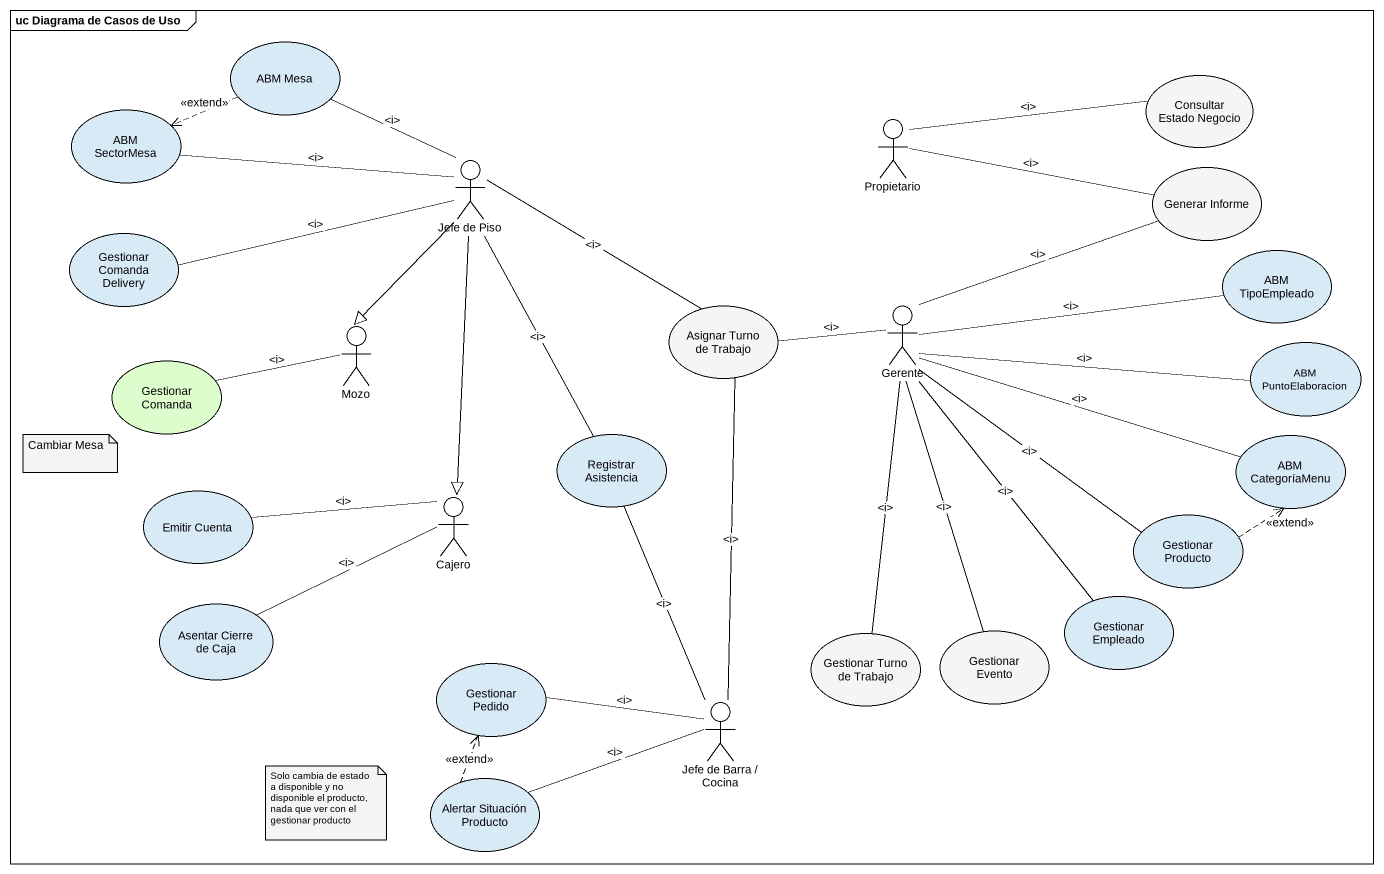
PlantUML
@startuml
mainframe uc Diagrama de Casos de Uso
usecase "ABM Mesa" as ABM_Mesa
usecase "Consultar Estado Negocio" as Consultar_Estado_Negocio #F5F5F5
usecase "ABM SectorMesa" as ABM_SectorMesa
actor Propietario
actor "Jefe de Piso" as Jefe_de_Piso
usecase "Generar Informe" as Generar_Informe #F5F5F5
usecase "Gestionar Comanda Delivery" as Gestionar_Comanda_Delivery
usecase "ABM TipoEmpleado" as ABM_TipoEmpleado
usecase "Asignar Turno de Trabajo" as Asignar_Turno_de_Trabajo #F5F5F5
actor Gerente
usecase "Gestionar Comanda" as Gestionar_Comanda #DDFECC
actor Mozo
usecase "ABM PuntoElaboracion" as ABM_PuntoElaboracion
usecase "Registrar Asistencia" as Registrar_Asistencia
usecase "ABM CategoríaMenu" as ABM_CategoríaMenu
usecase "Emitir Cuenta" as Emitir_Cuenta
actor Cajero
usecase "Gestionar Producto" as Gestionar_Producto
usecase "Gestionar Empleado" as Gestionar_Empleado
usecase "Asentar Cierre de Caja" as Asentar_Cierre_de_Caja
usecase "Gestionar Turno de Trabajo" as Gestionar_Turno_de_Trabajo #F5F5F5
usecase "Gestionar Evento" as Gestionar_Evento #F5F5F5
usecase "Gestionar Pedido" as Gestionar_Pedido
actor "Jefe de Barra / Cocina" as Jefe_de_Barra_Cocina
usecase "Alertar Situación Producto" as Alertar_Situación_Producto
ABM_Mesa .left.> ABM_SectorMesa : <<extend>>
Propietario -right- Consultar_Estado_Negocio : ~<i>
Propietario -right- Generar_Informe : ~<i>
Jefe_de_Piso -up- ABM_Mesa : ~<i>
Jefe_de_Piso -left- ABM_SectorMesa : ~<i>
Jefe_de_Piso -left- Gestionar_Comanda_Delivery : ~<i>
Jefe_de_Piso --|> Mozo
Jefe_de_Piso -- Registrar_Asistencia : ~<i>
Jefe_de_Piso --|> Cajero
Asignar_Turno_de_Trabajo -left- Jefe_de_Piso : ~<i>
Gerente -right- Generar_Informe : ~<i>
Gerente -right- ABM_TipoEmpleado : ~<i>
Gerente -left- Asignar_Turno_de_Trabajo : ~<i>
Gerente -right- ABM_PuntoElaboracion : ~<i>
Gerente -right- ABM_CategoríaMenu : ~<i>
Gerente -- Gestionar_Empleado : ~<i>
Gerente -- Gestionar_Turno_de_Trabajo : ~<i>
Gerente -- Gestionar_Evento : ~<i>
Mozo -left- Gestionar_Comanda : ~<i>
Cajero -left- Emitir_Cuenta : ~<i>
Cajero -left- Asentar_Cierre_de_Caja : ~<i>
Gestionar_Producto -up- Gerente : ~<i>
Gestionar_Producto .up.> ABM_CategoríaMenu : <<extend>>
Jefe_de_Barra_Cocina -up- Asignar_Turno_de_Trabajo : ~<i>
Jefe_de_Barra_Cocina -up- Registrar_Asistencia : ~<i>
Jefe_de_Barra_Cocina -left- Gestionar_Pedido : ~<i>
Alertar_Situación_Producto .up.> Gestionar_Pedido : <<extend>>
Alertar_Situación_Producto -right- Jefe_de_Barra_Cocina : ~<i>
note as N1
  Cambiar Mesa
end note
note as N2
  Solo cambia de estado a disponible y no disponible el producto, nada que ver con el gestionar producto
end note
@enduml
